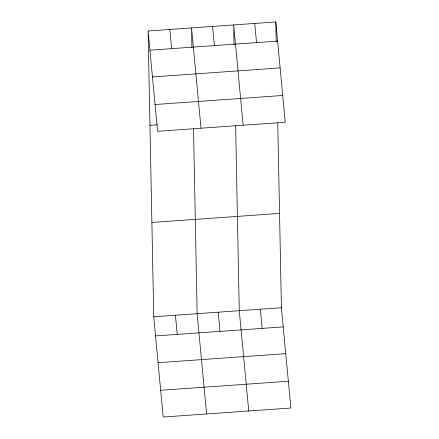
<?xml version="1.0" encoding="UTF-8"?>
<svg xmlns="http://www.w3.org/2000/svg" width="439" height="439" viewBox="0 0 439 439"><rect width="100%" height="100%" fill="white"/><g stroke="black" fill="none" stroke-linecap="round" stroke-linejoin="round"><path stroke-width="0.66" d="M148.119 30.999L275.791 21.95L285.268 122.24L157.601 131.288L148.119 30.999L153.732 316.76L163.209 417.05L290.881 408.001L281.399 307.712L277.772 122.997M149.935 50.178L277.602 41.129M152.465 76.946L280.131 67.897M155.071 104.52L282.738 95.477M149.973 125.302L157.431 124.769M151.878 222.458L279.55 213.409M153.732 316.76L281.399 307.712M155.543 335.939L283.21 326.89M158.073 362.707L285.74 353.658M160.679 390.282L288.352 381.233M254.724 23.443L256.535 42.621M243.14 125.225L233.658 24.935L234.042 44.58M260.332 309.204L262.149 328.383M212.591 26.428L214.408 45.612M248.748 410.986L239.266 310.697L235.628 125.307M201.007 128.21L191.53 27.92L191.914 47.566M218.205 312.189L220.016 331.374M206.615 413.972L197.138 313.682L193.5 128.298M169.827 29.462L171.638 48.641M175.435 315.218L177.246 334.403M275.791 21.95L276.175 41.595"/></g></svg>
